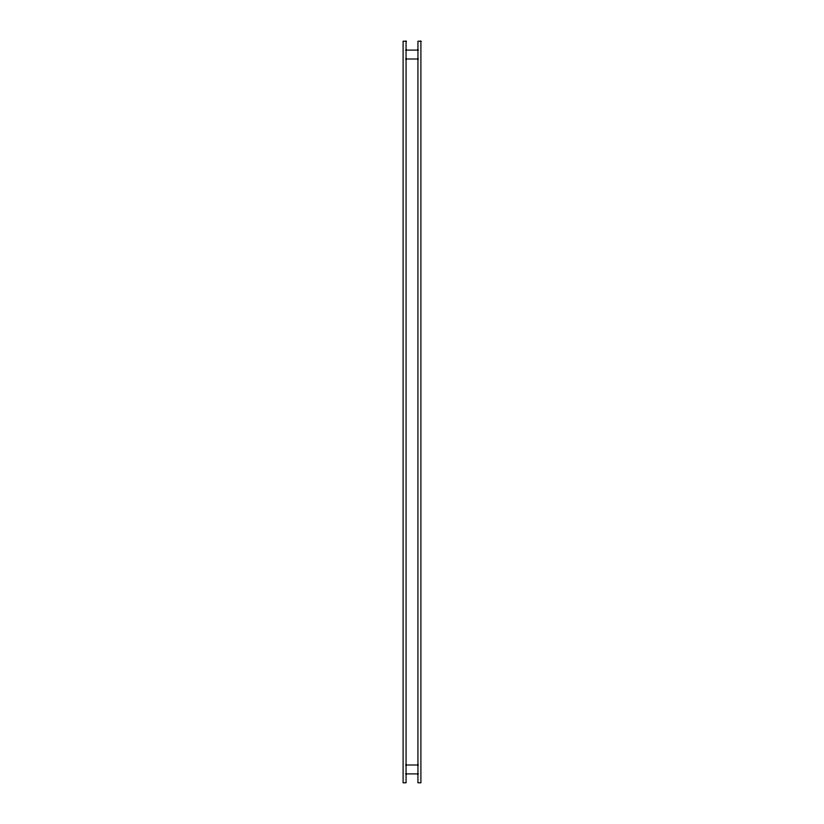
<?xml version="1.0" encoding="UTF-8"?>
<svg xmlns="http://www.w3.org/2000/svg" width="824" height="824" viewBox="0 0 824 824"><rect width="100%" height="100%" fill="white"/><g stroke="black" fill="none" stroke-linecap="round" stroke-linejoin="round"><path stroke-width="1.24" d="M406.067 50.099L417.933 50.099M406.067 58.998L417.933 58.998M406.067 765.002L417.933 765.002M406.067 773.901L417.933 773.901M406.067 41.2L403.101 41.2L403.101 782.8L406.067 782.8L406.067 41.2M420.899 41.2L417.933 41.2L417.933 782.8L420.899 782.8L420.899 41.2"/></g></svg>
